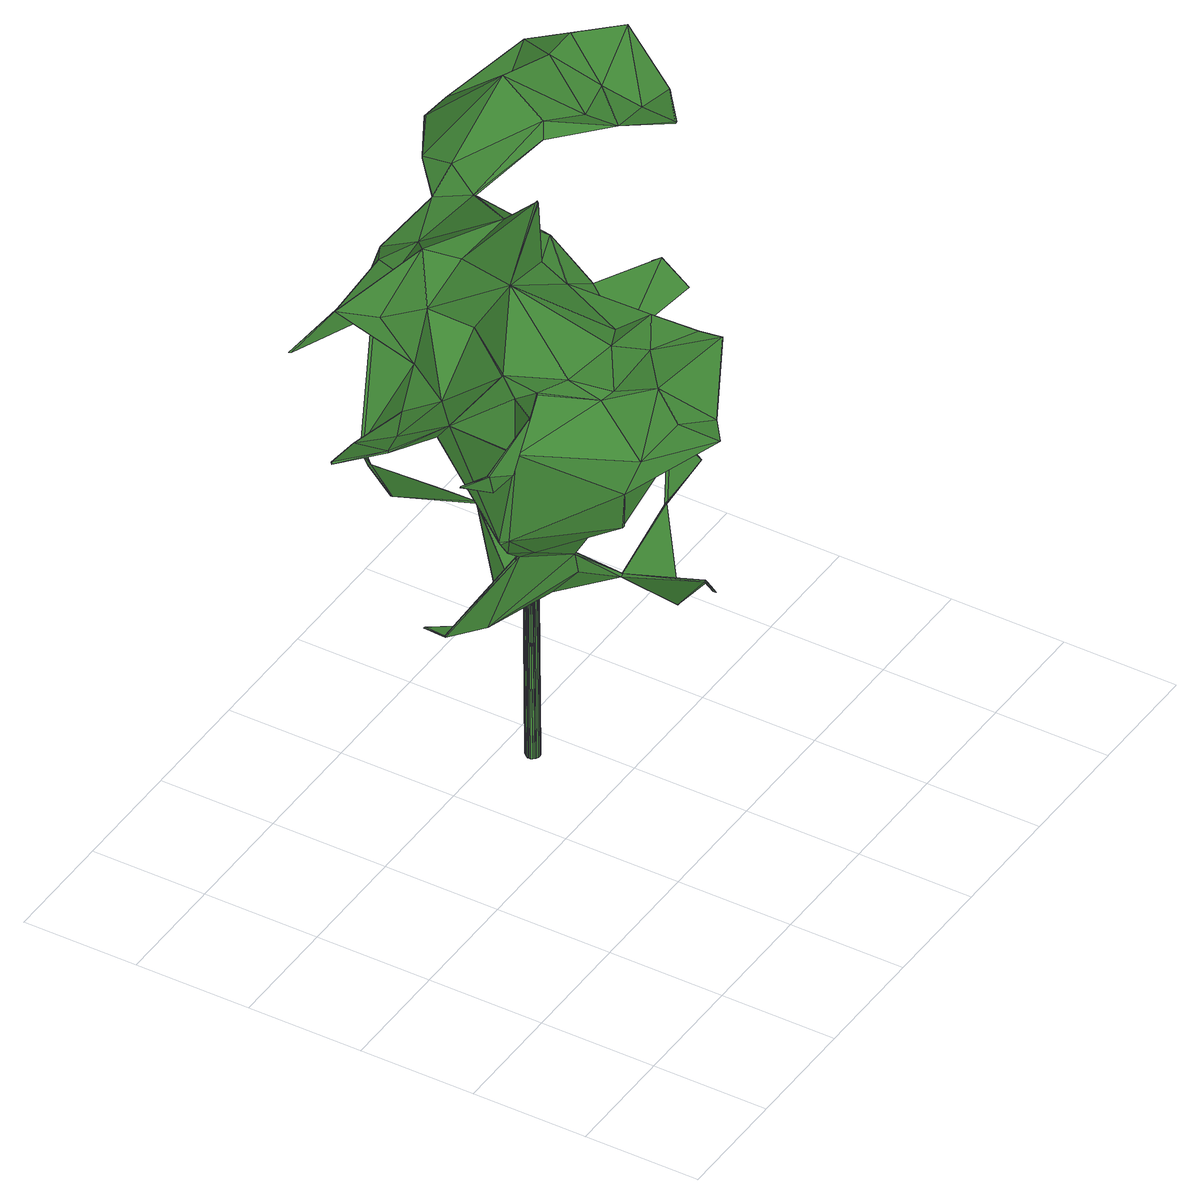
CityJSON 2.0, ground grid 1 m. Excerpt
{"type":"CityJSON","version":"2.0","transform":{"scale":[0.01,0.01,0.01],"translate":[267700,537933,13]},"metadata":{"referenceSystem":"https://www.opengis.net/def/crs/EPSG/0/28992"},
"CityObjects":{
"tree1":{"type":"SolitaryVegetationObject","attributes":{"gtid":533,"crown_width_m":4.07,"crown_median_z":17.05,"crown_r50_m":0.203,"crown_porosity":0.964,"trunk_H_m":3.88,"trunk_DBH_m":0.121,"trunk_radius_m":0.0604,"trunk_base_height_m":13.17,"original_gtid":"603"},"geometry":[{"type":"Solid","lod":"3","boundaries":[[[[0,1,2]],[[3,4,5]],[[4,6,5]],[[7,1,8]],[[9,10,11]],[[12,10,9]],[[13,14,15]],[[16,17,11]],[[18,19,20]],[[21,22,23]],[[24,25,26]],[[27,25,24]],[[28,29,30]],[[31,32,33]],[[34,1,35]],[[7,8,36]],[[37,38,39]],[[40,41,42]],[[43,44,45]],[[46,47,48]],[[49,25,27]],[[50,41,51]],[[42,41,50]],[[52,15,53]],[[53,54,52]],[[55,56,57]],[[2,58,56]],[[59,60,61]],[[1,34,8]],[[58,7,62]],[[2,7,58]],[[63,64,65]],[[66,67,68]],[[69,70,71]],[[21,16,72]],[[73,74,75]],[[57,56,76]],[[77,34,60]],[[52,54,78]],[[0,56,55]],[[1,7,2]],[[79,80,81]],[[82,28,83]],[[45,84,85]],[[86,87,88]],[[89,87,86]],[[15,52,90]],[[70,91,92]],[[93,92,91]],[[94,95,96]],[[62,76,58]],[[97,29,28]],[[98,99,100]],[[98,100,101]],[[102,103,104]],[[105,104,103]],[[105,103,102]],[[31,26,106]],[[42,50,107]],[[108,109,110]],[[111,110,109]],[[112,113,114]],[[115,29,116]],[[117,118,85]],[[119,34,35]],[[119,35,6]],[[120,121,122]],[[123,64,124]],[[125,126,36]],[[40,51,41]],[[107,127,42]],[[101,128,37]],[[129,130,131]],[[18,14,132]],[[16,14,18]],[[32,133,134]],[[127,135,42]],[[40,42,135]],[[99,136,137]],[[85,118,138]],[[139,69,140]],[[70,92,141]],[[56,58,76]],[[142,143,144]],[[145,146,147]],[[2,56,0]],[[21,23,16]],[[148,149,117]],[[112,114,150]],[[151,150,114]],[[152,153,154]],[[155,147,146]],[[156,148,89]],[[47,46,65]],[[150,38,112]],[[35,157,6]],[[158,159,96]],[[71,70,19]],[[59,77,60]],[[13,132,14]],[[160,161,162]],[[160,162,125]],[[102,104,158]],[[10,163,11]],[[164,165,76]],[[164,76,62]],[[83,166,30]],[[57,5,55]],[[57,76,165]],[[154,167,152]],[[168,169,137]],[[64,47,65]],[[78,49,90]],[[101,39,128]],[[140,71,170]],[[43,74,73]],[[39,38,128]],[[12,105,79]],[[124,171,123]],[[172,15,14]],[[140,110,15]],[[141,92,173]],[[102,80,79]],[[68,158,104]],[[174,175,176]],[[156,177,141]],[[7,178,62]],[[108,140,50]],[[123,46,48]],[[115,179,29]],[[156,173,148]],[[44,180,181]],[[99,98,168]],[[138,148,182]],[[183,156,86]],[[95,124,184]],[[124,95,22]],[[83,30,115]],[[9,185,12]],[[66,12,185]],[[168,137,186]],[[90,27,180]],[[110,13,15]],[[135,108,51]],[[51,108,50]],[[4,119,6]],[[43,155,44]],[[73,155,43]],[[153,187,120]],[[133,166,26]],[[133,31,166]],[[137,100,99]],[[59,188,189]],[[187,190,120]],[[11,191,16]],[[0,35,1]],[[61,60,119]],[[34,119,60]],[[35,0,157]],[[192,121,193]],[[136,99,168]],[[20,19,194]],[[148,92,93]],[[186,137,136]],[[53,172,191]],[[53,191,11]],[[101,100,39]],[[86,46,171]],[[98,121,192]],[[192,129,98]],[[131,98,129]],[[177,194,141]],[[156,183,177]],[[69,71,140]],[[195,196,145]],[[168,186,197]],[[44,33,198]],[[115,82,83]],[[84,45,198]],[[3,165,164]],[[112,38,113]],[[140,145,139]],[[139,145,196]],[[140,146,145]],[[61,159,59]],[[12,66,105]],[[4,161,94]],[[162,161,4]],[[189,77,59]],[[135,51,40]],[[83,28,106]],[[79,105,102]],[[199,167,75]],[[131,200,195]],[[150,201,38]],[[128,38,201]],[[124,22,171]],[[198,45,44]],[[156,141,173]],[[148,173,92]],[[176,88,84]],[[158,80,102]],[[55,5,6]],[[89,117,85]],[[61,202,94]],[[4,94,202]],[[97,203,193]],[[131,204,153]],[[205,131,153]],[[125,189,160]],[[186,136,197]],[[180,44,15]],[[30,179,115]],[[63,65,86]],[[26,33,181]],[[31,33,26]],[[78,25,49]],[[26,25,78]],[[136,168,197]],[[46,86,65]],[[114,113,151]],[[20,16,18]],[[84,198,174]],[[37,39,121]],[[151,113,128]],[[55,6,157]],[[55,157,0]],[[194,70,141]],[[131,122,98]],[[168,98,122]],[[205,122,131]],[[30,166,28]],[[117,149,118]],[[142,206,207]],[[120,193,121]],[[190,193,120]],[[181,180,24]],[[107,140,127]],[[151,201,150]],[[50,140,107]],[[128,201,151]],[[135,127,111]],[[110,111,13]],[[123,48,47]],[[132,13,111]],[[132,111,127]],[[53,163,54]],[[11,163,53]],[[4,3,162]],[[156,89,86]],[[67,143,161]],[[67,9,143]],[[94,161,143]],[[100,137,169]],[[100,169,208]],[[158,96,209]],[[9,11,17]],[[59,159,188]],[[16,142,207]],[[16,207,144]],[[192,193,203]],[[120,122,205]],[[14,191,172]],[[14,16,191]],[[82,115,116]],[[91,70,69]],[[8,210,36]],[[37,113,38]],[[37,128,113]],[[101,37,98]],[[108,110,140]],[[86,171,21]],[[176,84,174]],[[67,185,9]],[[97,211,29]],[[176,63,88]],[[174,198,32]],[[86,88,63]],[[139,212,213]],[[189,214,77]],[[215,195,145]],[[215,145,147]],[[90,52,78]],[[26,166,106]],[[3,126,162]],[[123,171,46]],[[138,43,85]],[[85,43,45]],[[34,214,125]],[[130,182,148]],[[138,182,43]],[[43,182,74]],[[27,90,49]],[[71,19,18]],[[94,159,61]],[[64,123,47]],[[139,93,69]],[[142,144,206]],[[22,94,143]],[[97,216,203]],[[161,188,67]],[[160,189,188]],[[161,160,188]],[[67,66,185]],[[83,106,166]],[[75,129,203]],[[192,203,129]],[[28,166,31]],[[153,120,205]],[[22,95,94]],[[158,68,159]],[[199,75,203]],[[15,90,180]],[[94,96,159]],[[32,134,217]],[[26,181,24]],[[215,73,75]],[[180,27,24]],[[183,21,72]],[[23,143,142]],[[23,22,143]],[[86,21,183]],[[91,69,93]],[[98,37,121]],[[208,122,121]],[[39,100,121]],[[208,121,100]],[[63,124,64]],[[23,142,16]],[[187,216,190]],[[148,139,213]],[[213,130,148]],[[30,29,179]],[[147,155,215]],[[73,215,155]],[[20,72,16]],[[182,218,74]],[[20,194,183]],[[183,72,20]],[[75,74,218]],[[125,214,189]],[[129,218,130]],[[182,130,218]],[[34,77,214]],[[75,218,129]],[[172,53,15]],[[131,130,200]],[[195,200,196]],[[170,132,127]],[[127,140,170]],[[219,217,134]],[[21,171,22]],[[124,63,176]],[[195,204,131]],[[75,204,215]],[[178,36,126]],[[178,126,3]],[[125,210,34]],[[8,34,210]],[[143,17,144]],[[220,219,80]],[[220,80,158]],[[162,126,125]],[[144,207,206]],[[219,81,80]],[[36,178,7]],[[220,217,219]],[[122,169,168]],[[217,175,32]],[[195,215,204]],[[167,154,204]],[[75,167,204]],[[82,97,28]],[[153,204,154]],[[17,16,144]],[[133,26,78]],[[181,33,44]],[[203,216,187]],[[116,216,82]],[[82,216,97]],[[36,210,125]],[[165,3,5]],[[57,165,5]],[[84,89,85]],[[89,148,117]],[[183,194,177]],[[78,54,133]],[[139,148,93]],[[68,188,159]],[[67,188,68]],[[187,153,199]],[[199,203,187]],[[170,71,132]],[[152,199,153]],[[106,28,31]],[[167,221,152]],[[199,152,221]],[[199,221,167]],[[71,18,132]],[[12,79,81]],[[134,12,81]],[[134,81,219]],[[70,194,19]],[[184,176,175]],[[184,124,176]],[[164,62,178]],[[164,178,3]],[[217,184,175]],[[175,174,32]],[[143,9,17]],[[158,209,220]],[[217,220,209]],[[217,209,184]],[[96,95,209]],[[95,184,209]],[[68,104,66]],[[105,66,104]],[[84,87,89]],[[88,87,84]],[[133,32,31]],[[208,169,122]],[[138,118,148]],[[44,146,15]],[[116,29,216]],[[155,146,44]],[[216,29,211]],[[216,211,190]],[[193,211,97]],[[190,211,193]],[[140,15,146]],[[148,118,149]],[[32,198,33]],[[196,212,139]],[[213,212,130]],[[4,202,119]],[[61,119,202]],[[212,196,200]],[[212,200,130]],[[54,163,133]],[[133,163,134]],[[134,163,12]],[[12,163,10]],[[135,111,109]],[[135,109,108]],[[222,223,224]],[[222,224,225]],[[225,224,226]],[[225,226,227]],[[224,223,228]],[[224,228,226]],[[226,228,229]],[[226,229,227]],[[228,223,230]],[[228,230,229]],[[229,230,231]],[[229,231,227]],[[230,223,232]],[[230,232,231]],[[231,232,233]],[[231,233,227]],[[232,223,234]],[[232,234,233]],[[233,234,235]],[[233,235,227]],[[234,223,236]],[[234,236,235]],[[235,236,237]],[[235,237,227]],[[236,223,238]],[[236,238,237]],[[237,238,239]],[[237,239,227]],[[238,223,240]],[[238,240,239]],[[239,240,241]],[[239,241,227]],[[240,223,242]],[[240,242,241]],[[241,242,243]],[[241,243,227]],[[242,223,244]],[[242,244,243]],[[243,244,245]],[[243,245,227]],[[244,223,246]],[[244,246,245]],[[245,246,247]],[[245,247,227]],[[246,223,248]],[[246,248,247]],[[247,248,249]],[[247,249,227]],[[248,223,250]],[[248,250,249]],[[249,250,251]],[[249,251,227]],[[250,223,252]],[[250,252,251]],[[251,252,253]],[[251,253,227]],[[252,223,254]],[[252,254,253]],[[253,254,255]],[[253,255,227]],[[254,223,256]],[[254,256,255]],[[255,256,257]],[[255,257,227]],[[256,223,258]],[[256,258,257]],[[257,258,259]],[[257,259,227]],[[258,223,260]],[[258,260,259]],[[259,260,261]],[[259,261,227]],[[260,223,262]],[[260,262,261]],[[261,262,263]],[[261,263,227]],[[262,223,264]],[[262,264,263]],[[263,264,265]],[[263,265,227]],[[264,223,266]],[[264,266,265]],[[265,266,267]],[[265,267,227]],[[266,223,268]],[[266,268,267]],[[267,268,269]],[[267,269,227]],[[268,223,270]],[[268,270,269]],[[269,270,271]],[[269,271,227]],[[270,223,222]],[[270,222,271]],[[271,222,225]],[[271,225,227]]]]}]}
},
"vertices":[
[550,377,443],[551,450,451],[569,379,445],[497,334,453],[453,374,453],[498,335,452],[490,368,444],[559,414,468],[550,450,453],[276,374,469],[234,386,426],[244,350,443],[225,421,423],[188,238,440],[209,261,439],[169,285,407],[260,286,481],[283,343,467],[230,216,439],[239,181,436],[281,209,440],[332,279,436],[360,311,451],[326,298,454],[145,351,365],[156,361,365],[187,375,336],[119,359,373],[243,400,270],[302,368,217],[244,402,269],[193,374,327],[233,354,394],[197,343,376],[483,479,430],[519,441,444],[526,413,470],[394,230,198],[468,243,184],[394,229,197],[48,201,467],[48,200,466],[80,195,456],[164,229,324],[173,298,388],[182,266,405],[424,251,410],[430,263,396],[430,263,398],[120,360,374],[89,197,434],[47,201,466],[165,329,381],[204,313,395],[196,343,378],[540,339,438],[578,337,431],[532,304,444],[589,381,468],[411,456,430],[455,479,429],[407,441,424],[588,381,470],[370,268,388],[403,268,391],[422,225,393],[293,423,426],[333,412,421],[326,442,408],[219,145,396],[248,147,447],[229,186,432],[307,221,433],[208,264,288],[210,263,288],[220,255,258],[577,337,433],[455,481,430],[156,362,367],[209,452,381],[257,454,367],[210,450,381],[268,396,223],[242,402,269],[273,241,424],[239,223,430],[342,234,393],[307,221,431],[341,236,393],[299,187,426],[137,320,390],[241,125,426],[283,116,405],[260,99,407],[387,394,436],[343,363,410],[345,370,384],[293,336,226],[306,214,198],[302,138,226],[328,177,170],[394,228,199],[257,456,367],[260,432,400],[290,432,405],[250,430,409],[191,376,326],[105,189,443],[89,198,435],[105,191,443],[153,217,420],[137,194,475],[484,308,163],[476,277,199],[484,309,164],[269,398,222],[300,368,216],[239,181,434],[230,186,431],[480,405,452],[274,257,184],[306,215,196],[304,214,196],[403,268,393],[368,280,411],[469,420,486],[498,364,451],[137,193,476],[468,242,185],[268,234,237],[238,190,309],[267,233,236],[201,226,442],[189,376,336],[243,399,416],[80,197,456],[282,118,239],[302,136,225],[210,155,368],[209,153,368],[153,215,419],[334,142,440],[298,284,536],[335,337,473],[297,286,537],[163,228,322],[157,233,323],[157,232,321],[290,146,379],[221,144,394],[485,308,164],[477,278,201],[176,312,193],[213,277,183],[174,291,194],[158,234,322],[332,161,438],[537,373,447],[319,436,388],[378,426,425],[403,425,443],[386,395,437],[458,377,467],[231,354,396],[540,339,440],[532,303,446],[192,376,327],[174,292,195],[300,137,226],[326,177,169],[201,226,440],[368,278,412],[209,262,437],[334,142,438],[254,314,431],[266,328,433],[331,279,434],[331,161,440],[537,373,449],[270,397,224],[137,320,388],[165,329,379],[237,191,310],[322,198,447],[341,362,410],[283,402,430],[282,116,237],[259,297,170],[378,427,427],[411,456,432],[282,288,172],[253,314,433],[276,235,214],[275,258,186],[289,179,443],[202,229,284],[224,164,320],[281,118,238],[205,313,393],[213,278,185],[236,190,308],[478,277,199],[404,424,441],[253,279,191],[220,253,257],[274,234,213],[298,285,538],[297,284,537],[327,177,168],[343,370,385],[519,442,446],[294,336,225],[226,164,320],[226,164,322],[455,480,431],[186,243,288],[293,336,224],[283,400,428],[221,254,259],[260,431,399],[290,430,404],[177,311,194],[281,275,17],[275,275,17],[281,277,17],[302,292,404],[301,293,404],[296,291,405],[280,278,17],[301,295,404],[279,280,17],[300,296,404],[278,280,17],[298,297,404],[276,281,17],[297,297,404],[275,281,17],[295,297,404],[273,281,17],[294,297,404],[272,280,17],[292,296,405],[271,279,17],[291,295,405],[270,278,17],[290,294,405],[269,276,17],[290,293,405],[269,275,17],[290,291,405],[269,273,17],[290,290,405],[270,272,17],[290,288,405],[271,271,17],[291,287,405],[272,270,17],[293,286,405],[274,269,17],[294,285,405],[275,269,17],[296,285,405],[277,269,17],[297,286,405],[278,270,17],[299,286,405],[279,271,17],[300,287,404],[280,272,17],[301,289,404],[281,274,17],[302,290,404]
]}
